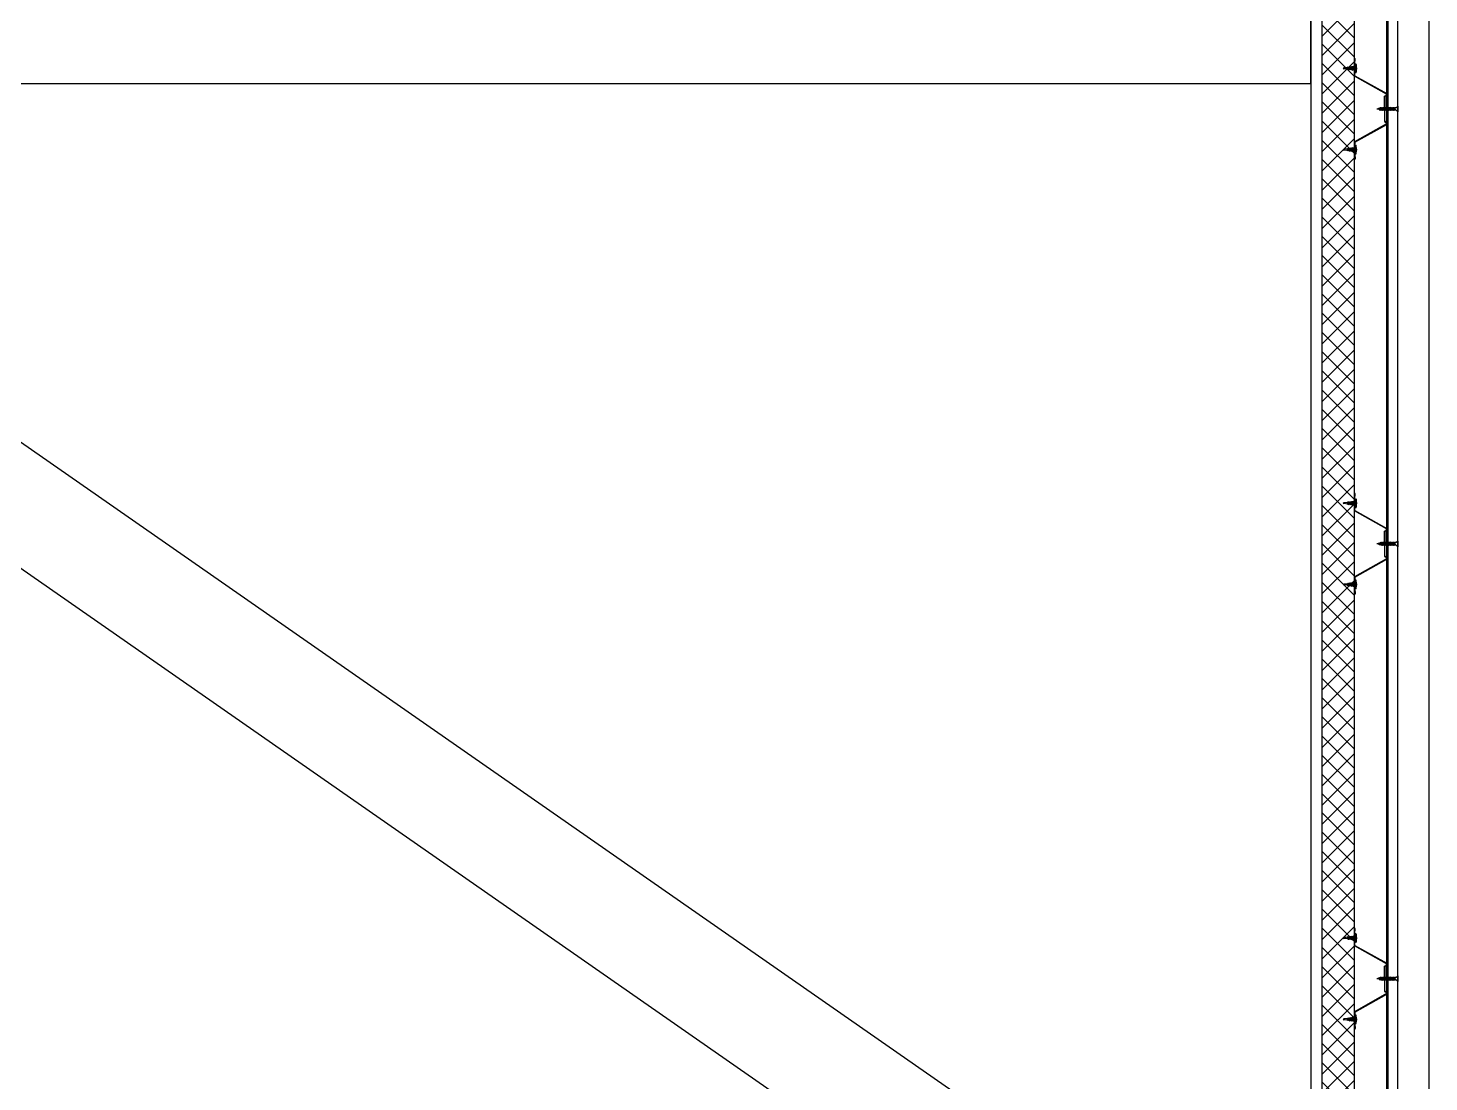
# Model space of a CAD drawing. Header units: inches. Extents: x 203 to 1065, y -1127 to 921.
# Drawn here: x 358.001 to 359.29, y 897.738 to 898.707 of the extents above; entities that cross this region are included whole.
import ezdxf

# ---------------------------------------------------------------- set-up
doc = ezdxf.new("R2010")
doc.units = ezdxf.units.IN
doc.header["$MEASUREMENT"] = 0
doc.linetypes.add('CONTINUA', pattern=[0])
doc.layers.add('CORTE PERFILES Y CERCHA', color=3, linetype='CONTINUA')
doc.layers.add('CORTE PROY', color=8, linetype='CONTINUA')

msp = doc.modelspace()

# ---------------------------------------------------------------- hatches: boundary and pattern name
at = {"layer": 'CORTE PERFILES Y CERCHA', "ltscale": 0.5}
h = msp.add_hatch(dxfattribs=at)
h.set_pattern_fill('_USER', color=251, scale=0.0125, angle=135, style=0, double=1, pattern_type=0)
h.set_pattern_definition([(135, (330.638395, 601.799274), (-0.00883883476, -0.00883883476), []), (225, (330.638395, 601.799274), (0.00883883476, -0.00883883476), [])])
h.paths.add_polyline_path([(359.1912, 903.7976), (359.1912, 893.6096), (359.2212, 893.6096), (359.2212, 903.7976)])

# ---------------------------------------------------------------- linework, layer by layer
at = {"layer": 'CORTE PERFILES Y CERCHA', "color": 2}
for p, q in [((359.2512, 893.6933), (359.2512, 903.7139)), ((359.2522, 893.6933), (359.2522, 903.7139)), ((359.2612, 893.6933), (359.2612, 903.7139))]:
    msp.add_line(p, q, dxfattribs=at)
at = {"layer": 'CORTE PERFILES Y CERCHA'}
for p, q in [((359.2212, 898.6714), (359.2212, 898.6784)), ((359.2216, 898.6715), (359.2216, 898.6784)), ((359.2216, 898.6784), (359.2216, 898.6784)), ((359.2216, 898.6765), (359.2216, 898.6784)), ((359.2216, 898.6765), (359.222, 898.6765)), ((359.222, 898.6765), (359.222, 898.6784)), ((359.2147, 898.6707), (359.2109, 898.6699)), ((359.2109, 898.6699), (359.2116, 898.6703)), ((359.2116, 898.6699), (359.2109, 898.6699)), ((359.2109, 898.6699), (359.2116, 898.6695)), ((359.2147, 898.6707), (359.2116, 898.6703)), ((359.2116, 898.6695), (359.2116, 898.6699)), ((359.215, 898.6691), (359.2116, 898.6695)), ((359.2151, 898.671), (359.2147, 898.6707)), ((359.2147, 898.6707), (359.215, 898.6691)), ((359.2155, 898.6688), (359.215, 898.6691)), ((359.2151, 898.671), (359.2155, 898.6708)), ((359.2155, 898.6688), (359.2151, 898.671)), ((359.2164, 898.6709), (359.2155, 898.6708)), ((359.2155, 898.6708), (359.216, 898.669)), ((359.2155, 898.6688), (359.216, 898.669)), ((359.2169, 898.6689), (359.216, 898.669)), ((359.2168, 898.6713), (359.2164, 898.6709)), ((359.2164, 898.6709), (359.2169, 898.6689)), ((359.2168, 898.6713), (359.2173, 898.671)), ((359.2174, 898.6685), (359.2168, 898.6713)), ((359.2174, 898.6685), (359.2169, 898.6689)), ((359.2182, 898.6711), (359.2173, 898.671)), ((359.2173, 898.671), (359.2178, 898.6688)), ((359.2174, 898.6685), (359.2178, 898.6688)), ((359.2187, 898.6687), (359.2178, 898.6688)), ((359.2186, 898.6716), (359.2182, 898.6711)), ((359.2182, 898.6711), (359.2187, 898.6687)), ((359.2186, 898.6716), (359.219, 898.6712)), ((359.2192, 898.6682), (359.2186, 898.6716)), ((359.2192, 898.6682), (359.2187, 898.6687)), ((359.22, 898.6713), (359.219, 898.6712)), ((359.219, 898.6712), (359.2197, 898.6686)), ((359.2192, 898.6682), (359.2197, 898.6686)), ((359.2207, 898.6685), (359.2197, 898.6686)), ((359.2204, 898.6719), (359.22, 898.6713)), ((359.22, 898.6713), (359.2207, 898.6685)), ((359.2204, 898.6719), (359.2208, 898.6714)), ((359.2211, 898.6679), (359.2204, 898.6719)), ((359.2211, 898.6679), (359.2207, 898.6685)), ((359.2216, 898.6715), (359.2208, 898.6714)), ((359.2208, 898.6714), (359.2216, 898.6684)), ((359.2211, 898.6679), (359.2216, 898.6684)), ((359.2212, 898.6628), (359.2212, 898.668)), ((359.222, 898.6734), (359.2216, 898.6729)), ((359.2216, 898.6715), (359.2216, 898.6729)), ((359.2216, 898.6715), (359.2216, 898.6684)), ((359.2216, 898.6631), (359.2216, 898.6684)), ((359.2216, 898.6669), (359.2216, 898.6684)), ((359.222, 898.6665), (359.2216, 898.6669)), ((359.222, 898.6734), (359.222, 898.6665)), ((359.2221, 898.6735), (359.2221, 898.6664)), ((359.2229, 898.6735), (359.2229, 898.6664)), ((359.2234, 898.6699), (359.2229, 898.6699)), ((359.2442, 898.6333), (359.2419, 898.6325)), ((359.2446, 898.6336), (359.2443, 898.6333)), ((359.2443, 898.6333), (359.2447, 898.6316)), ((359.2446, 898.6336), (359.2449, 898.6335)), ((359.245, 898.6312), (359.2446, 898.6336)), ((359.245, 898.6312), (359.2447, 898.6316)), ((359.2455, 898.6337), (359.2449, 898.6335)), ((359.2449, 898.6335), (359.2453, 898.6316)), ((359.245, 898.6312), (359.2453, 898.6316)), ((359.2461, 898.6314), (359.2453, 898.6316)), ((359.2458, 898.634), (359.2455, 898.6337)), ((359.2455, 898.6337), (359.2461, 898.6314)), ((359.2458, 898.634), (359.2462, 898.6337)), ((359.2464, 898.631), (359.2458, 898.634)), ((359.2464, 898.631), (359.2461, 898.6314)), ((359.2462, 898.6337), (359.2467, 898.6314)), ((359.2468, 898.6337), (359.2462, 898.6337)), ((359.2464, 898.631), (359.2467, 898.6314)), ((359.2474, 898.6314), (359.2467, 898.6314)), ((359.2472, 898.634), (359.2468, 898.6337)), ((359.2468, 898.6337), (359.2474, 898.6314)), ((359.2472, 898.634), (359.2475, 898.6337)), ((359.2477, 898.631), (359.2472, 898.634)), ((359.2477, 898.631), (359.2474, 898.6314)), ((359.2475, 898.6337), (359.2481, 898.6314)), ((359.2482, 898.6337), (359.2475, 898.6337)), ((359.2477, 898.631), (359.2481, 898.6314)), ((359.2487, 898.6314), (359.2481, 898.6314)), ((359.2485, 898.634), (359.2482, 898.6337)), ((359.2482, 898.6337), (359.2487, 898.6314)), ((359.2485, 898.634), (359.2489, 898.6337)), ((359.2491, 898.631), (359.2485, 898.634)), ((359.2491, 898.631), (359.2487, 898.6314)), ((359.2489, 898.6337), (359.2494, 898.6314)), ((359.2495, 898.6337), (359.2489, 898.6337)), ((359.2491, 898.631), (359.2494, 898.6314)), ((359.2501, 898.6314), (359.2494, 898.6314)), ((359.2499, 898.634), (359.2495, 898.6337)), ((359.2495, 898.6337), (359.2501, 898.6314)), ((359.2499, 898.634), (359.2502, 898.6337)), ((359.2504, 898.631), (359.2499, 898.634)), ((359.2504, 898.631), (359.2501, 898.6314)), ((359.2502, 898.6337), (359.2508, 898.6314)), ((359.2509, 898.6337), (359.2502, 898.6337)), ((359.2504, 898.631), (359.2508, 898.6314)), ((359.2514, 898.6314), (359.2508, 898.6314)), ((359.2512, 898.634), (359.2509, 898.6337)), ((359.2509, 898.6337), (359.2514, 898.6314)), ((359.2512, 898.634), (359.2516, 898.6337)), ((359.2518, 898.631), (359.2512, 898.634)), ((359.2518, 898.631), (359.2514, 898.6314)), ((359.2516, 898.6337), (359.2521, 898.6314)), ((359.2523, 898.6337), (359.2516, 898.6337)), ((359.2518, 898.631), (359.2521, 898.6314)), ((359.2528, 898.6314), (359.2521, 898.6314)), ((359.2528, 898.6314), (359.2521, 898.6314)), ((359.2526, 898.634), (359.2523, 898.6337)), ((359.2523, 898.6337), (359.2528, 898.6314)), ((359.2523, 898.6337), (359.2528, 898.6314)), ((359.2526, 898.634), (359.253, 898.6337)), ((359.2532, 898.631), (359.2526, 898.634)), ((359.2532, 898.631), (359.2528, 898.6314)), ((359.253, 898.6337), (359.2535, 898.6314)), ((359.2536, 898.6337), (359.253, 898.6337)), ((359.2532, 898.631), (359.2535, 898.6314)), ((359.2542, 898.6314), (359.2535, 898.6314)), ((359.254, 898.634), (359.2536, 898.6337)), ((359.2536, 898.6337), (359.2542, 898.6314)), ((359.2536, 898.6337), (359.2542, 898.6314)), ((359.2536, 898.6337), (359.2542, 898.6314)), ((359.254, 898.634), (359.2543, 898.6337)), ((359.2545, 898.631), (359.254, 898.634)), ((359.2545, 898.631), (359.2542, 898.6314)), ((359.2543, 898.6337), (359.2549, 898.6314)), ((359.255, 898.6337), (359.2543, 898.6337)), ((359.2545, 898.631), (359.2549, 898.6314)), ((359.2555, 898.6314), (359.2549, 898.6314)), ((359.2553, 898.634), (359.255, 898.6337)), ((359.255, 898.6337), (359.2555, 898.6314)), ((359.255, 898.6337), (359.2555, 898.6314)), ((359.255, 898.6337), (359.2555, 898.6314)), ((359.2553, 898.634), (359.2557, 898.6337)), ((359.2559, 898.631), (359.2553, 898.634)), ((359.2559, 898.631), (359.2555, 898.6314)), ((359.2557, 898.6337), (359.2562, 898.6314)), ((359.2563, 898.6337), (359.2557, 898.6337)), ((359.2559, 898.631), (359.2562, 898.6314)), ((359.2569, 898.6314), (359.2562, 898.6314)), ((359.2567, 898.634), (359.2563, 898.6337)), ((359.2563, 898.6337), (359.2569, 898.6314)), ((359.2567, 898.634), (359.257, 898.6337)), ((359.2572, 898.631), (359.2567, 898.634)), ((359.2572, 898.631), (359.2569, 898.6314)), ((359.2572, 898.631), (359.2569, 898.6314)), ((359.257, 898.6337), (359.2576, 898.6314)), ((359.2577, 898.6337), (359.257, 898.6337)), ((359.2572, 898.631), (359.2576, 898.6314)), ((359.2572, 898.631), (359.2576, 898.6314)), ((359.2582, 898.6314), (359.2576, 898.6314)), ((359.258, 898.634), (359.2577, 898.6337)), ((359.2577, 898.6337), (359.2582, 898.6314)), ((359.258, 898.634), (359.2584, 898.6337)), ((359.2586, 898.631), (359.258, 898.634)), ((359.2586, 898.631), (359.2582, 898.6314)), ((359.2586, 898.631), (359.2582, 898.6314)), ((359.2583, 898.6337), (359.2589, 898.6314)), ((359.2596, 898.6337), (359.2583, 898.6337)), ((359.2589, 898.6337), (359.2584, 898.6337)), ((359.2586, 898.631), (359.2589, 898.6314)), ((359.2586, 898.631), (359.2589, 898.6314)), ((359.2595, 898.6314), (359.2589, 898.6314)), ((359.2596, 898.6314), (359.2589, 898.6314)), ((359.2612, 898.6351), (359.2596, 898.6337)), ((359.2612, 898.6299), (359.2596, 898.6314)), ((359.2612, 898.6325), (359.2608, 898.6325)), ((359.2612, 898.6351), (359.2612, 898.6299)), ((359.2212, 898.6022), (359.2212, 898.5971)), ((359.2216, 898.6019), (359.2216, 898.5967)), ((359.2221, 898.5916), (359.2221, 898.5987)), ((359.2229, 898.5916), (359.2229, 898.5987)), ((359.2109, 898.5951), (359.2116, 898.5956)), ((359.2116, 898.5951), (359.2109, 898.5951)), ((359.2109, 898.5951), (359.2116, 898.5947)), ((359.2147, 898.5944), (359.2109, 898.5951)), ((359.215, 898.5959), (359.2116, 898.5956)), ((359.2116, 898.5956), (359.2116, 898.5951)), ((359.2147, 898.5944), (359.2116, 898.5947)), ((359.2147, 898.5944), (359.215, 898.5959)), ((359.2151, 898.594), (359.2147, 898.5944)), ((359.2155, 898.5963), (359.215, 898.5959)), ((359.2155, 898.5963), (359.2151, 898.594)), ((359.2151, 898.594), (359.2155, 898.5943)), ((359.2155, 898.5963), (359.216, 898.596)), ((359.2155, 898.5943), (359.216, 898.596)), ((359.2164, 898.5942), (359.2155, 898.5943)), ((359.2169, 898.5961), (359.216, 898.596)), ((359.2164, 898.5942), (359.2169, 898.5961)), ((359.2168, 898.5937), (359.2164, 898.5942)), ((359.2174, 898.5966), (359.2168, 898.5937)), ((359.2168, 898.5937), (359.2173, 898.5941)), ((359.2174, 898.5966), (359.2169, 898.5961)), ((359.2173, 898.5941), (359.2178, 898.5963)), ((359.2182, 898.594), (359.2173, 898.5941)), ((359.2174, 898.5966), (359.2178, 898.5963)), ((359.2187, 898.5964), (359.2178, 898.5963)), ((359.2182, 898.594), (359.2187, 898.5964)), ((359.2186, 898.5934), (359.2182, 898.594)), ((359.2192, 898.5968), (359.2186, 898.5934)), ((359.2186, 898.5934), (359.219, 898.5939)), ((359.2192, 898.5968), (359.2187, 898.5964)), ((359.219, 898.5939), (359.2197, 898.5965)), ((359.22, 898.5938), (359.219, 898.5939)), ((359.2192, 898.5968), (359.2197, 898.5965)), ((359.2207, 898.5966), (359.2197, 898.5965)), ((359.22, 898.5938), (359.2207, 898.5966)), ((359.2204, 898.5931), (359.22, 898.5938)), ((359.2211, 898.5971), (359.2204, 898.5931)), ((359.2204, 898.5931), (359.2208, 898.5937)), ((359.2211, 898.5971), (359.2207, 898.5966)), ((359.2208, 898.5937), (359.2216, 898.5967)), ((359.2216, 898.5936), (359.2208, 898.5937)), ((359.2211, 898.5971), (359.2216, 898.5967)), ((359.2212, 898.5936), (359.2212, 898.5867)), ((359.222, 898.5986), (359.2216, 898.5981)), ((359.2216, 898.5981), (359.2216, 898.5921)), ((359.2216, 898.5936), (359.2216, 898.5967)), ((359.2216, 898.5936), (359.2216, 898.5867)), ((359.222, 898.5917), (359.2216, 898.5921)), ((359.2216, 898.5886), (359.2216, 898.5867)), ((359.2216, 898.5886), (359.222, 898.5886)), ((359.2216, 898.5867), (359.2216, 898.5867)), ((359.222, 898.5917), (359.222, 898.5986)), ((359.222, 898.5886), (359.222, 898.5867)), ((359.2234, 898.5951), (359.2229, 898.5951)), ((359.2212, 898.2714), (359.2212, 898.2784)), ((359.2216, 898.2715), (359.2216, 898.2784)), ((359.2216, 898.2784), (359.2216, 898.2784)), ((359.2216, 898.2765), (359.2216, 898.2784)), ((359.222, 898.2765), (359.222, 898.2784)), ((359.2147, 898.2707), (359.2109, 898.2699)), ((359.2109, 898.2699), (359.2116, 898.2703)), ((359.2116, 898.2699), (359.2109, 898.2699)), ((359.2109, 898.2699), (359.2116, 898.2695)), ((359.2147, 898.2707), (359.2116, 898.2703)), ((359.2116, 898.2695), (359.2116, 898.2699)), ((359.215, 898.2691), (359.2116, 898.2695)), ((359.2151, 898.271), (359.2147, 898.2707)), ((359.2147, 898.2707), (359.215, 898.2691)), ((359.2155, 898.2688), (359.215, 898.2691)), ((359.2151, 898.271), (359.2155, 898.2708)), ((359.2155, 898.2688), (359.2151, 898.271)), ((359.2164, 898.2709), (359.2155, 898.2708)), ((359.2155, 898.2708), (359.216, 898.269)), ((359.2155, 898.2688), (359.216, 898.269)), ((359.2169, 898.2689), (359.216, 898.269)), ((359.2168, 898.2713), (359.2164, 898.2709)), ((359.2164, 898.2709), (359.2169, 898.2689)), ((359.2168, 898.2713), (359.2173, 898.271)), ((359.2174, 898.2685), (359.2168, 898.2713)), ((359.2174, 898.2685), (359.2169, 898.2689)), ((359.2182, 898.2711), (359.2173, 898.271)), ((359.2173, 898.271), (359.2178, 898.2688)), ((359.2174, 898.2685), (359.2178, 898.2688)), ((359.2187, 898.2687), (359.2178, 898.2688)), ((359.2186, 898.2716), (359.2182, 898.2711)), ((359.2182, 898.2711), (359.2187, 898.2687)), ((359.2186, 898.2716), (359.219, 898.2712)), ((359.2192, 898.2682), (359.2186, 898.2716)), ((359.2192, 898.2682), (359.2187, 898.2687)), ((359.22, 898.2713), (359.219, 898.2712)), ((359.219, 898.2712), (359.2197, 898.2686)), ((359.2192, 898.2682), (359.2197, 898.2686)), ((359.2207, 898.2685), (359.2197, 898.2686)), ((359.2204, 898.2719), (359.22, 898.2713)), ((359.22, 898.2713), (359.2207, 898.2685)), ((359.2204, 898.2719), (359.2208, 898.2714)), ((359.2211, 898.2679), (359.2204, 898.2719)), ((359.2211, 898.2679), (359.2207, 898.2685)), ((359.2216, 898.2715), (359.2208, 898.2714)), ((359.2208, 898.2714), (359.2216, 898.2684)), ((359.2211, 898.2679), (359.2216, 898.2684)), ((359.2212, 898.2628), (359.2212, 898.268)), ((359.2216, 898.2765), (359.222, 898.2765)), ((359.222, 898.2734), (359.2216, 898.2729)), ((359.2216, 898.2715), (359.2216, 898.2729)), ((359.2216, 898.2715), (359.2216, 898.2684)), ((359.2216, 898.2631), (359.2216, 898.2684)), ((359.2216, 898.2669), (359.2216, 898.2684)), ((359.222, 898.2665), (359.2216, 898.2669)), ((359.222, 898.2734), (359.222, 898.2665)), ((359.2221, 898.2735), (359.2221, 898.2664)), ((359.2229, 898.2735), (359.2229, 898.2664)), ((359.2234, 898.2699), (359.2229, 898.2699)), ((359.2442, 898.2333), (359.2419, 898.2325)), ((359.2446, 898.2336), (359.2443, 898.2333)), ((359.2443, 898.2333), (359.2447, 898.2316)), ((359.2446, 898.2336), (359.2449, 898.2335)), ((359.245, 898.2312), (359.2446, 898.2336)), ((359.245, 898.2312), (359.2447, 898.2316)), ((359.2455, 898.2337), (359.2449, 898.2335)), ((359.2449, 898.2335), (359.2453, 898.2316)), ((359.245, 898.2312), (359.2453, 898.2316)), ((359.2461, 898.2314), (359.2453, 898.2316)), ((359.2458, 898.234), (359.2455, 898.2337)), ((359.2455, 898.2337), (359.2461, 898.2314)), ((359.2458, 898.234), (359.2462, 898.2337)), ((359.2464, 898.231), (359.2458, 898.234)), ((359.2464, 898.231), (359.2461, 898.2314)), ((359.2462, 898.2337), (359.2467, 898.2314)), ((359.2468, 898.2337), (359.2462, 898.2337)), ((359.2464, 898.231), (359.2467, 898.2314)), ((359.2474, 898.2314), (359.2467, 898.2314)), ((359.2472, 898.234), (359.2468, 898.2337)), ((359.2468, 898.2337), (359.2474, 898.2314)), ((359.2472, 898.234), (359.2475, 898.2337)), ((359.2477, 898.231), (359.2472, 898.234)), ((359.2477, 898.231), (359.2474, 898.2314)), ((359.2475, 898.2337), (359.2481, 898.2314)), ((359.2482, 898.2337), (359.2475, 898.2337)), ((359.2477, 898.231), (359.2481, 898.2314)), ((359.2487, 898.2314), (359.2481, 898.2314)), ((359.2485, 898.234), (359.2482, 898.2337)), ((359.2482, 898.2337), (359.2487, 898.2314)), ((359.2485, 898.234), (359.2489, 898.2337)), ((359.2491, 898.231), (359.2485, 898.234)), ((359.2491, 898.231), (359.2487, 898.2314)), ((359.2489, 898.2337), (359.2494, 898.2314)), ((359.2495, 898.2337), (359.2489, 898.2337)), ((359.2491, 898.231), (359.2494, 898.2314)), ((359.2501, 898.2314), (359.2494, 898.2314)), ((359.2499, 898.234), (359.2495, 898.2337)), ((359.2495, 898.2337), (359.2501, 898.2314)), ((359.2499, 898.234), (359.2502, 898.2337)), ((359.2504, 898.231), (359.2499, 898.234)), ((359.2504, 898.231), (359.2501, 898.2314)), ((359.2502, 898.2337), (359.2508, 898.2314)), ((359.2509, 898.2337), (359.2502, 898.2337)), ((359.2504, 898.231), (359.2508, 898.2314)), ((359.2514, 898.2314), (359.2508, 898.2314)), ((359.2512, 898.234), (359.2509, 898.2337)), ((359.2509, 898.2337), (359.2514, 898.2314)), ((359.2512, 898.234), (359.2516, 898.2337)), ((359.2518, 898.231), (359.2512, 898.234)), ((359.2518, 898.231), (359.2514, 898.2314)), ((359.2516, 898.2337), (359.2521, 898.2314)), ((359.2523, 898.2337), (359.2516, 898.2337)), ((359.2518, 898.231), (359.2521, 898.2314)), ((359.2528, 898.2314), (359.2521, 898.2314)), ((359.2528, 898.2314), (359.2521, 898.2314)), ((359.2526, 898.234), (359.2523, 898.2337)), ((359.2523, 898.2337), (359.2528, 898.2314)), ((359.2523, 898.2337), (359.2528, 898.2314)), ((359.2526, 898.234), (359.253, 898.2337)), ((359.2532, 898.231), (359.2526, 898.234)), ((359.2532, 898.231), (359.2528, 898.2314)), ((359.253, 898.2337), (359.2535, 898.2314)), ((359.2536, 898.2337), (359.253, 898.2337)), ((359.2532, 898.231), (359.2535, 898.2314)), ((359.2542, 898.2314), (359.2535, 898.2314)), ((359.254, 898.234), (359.2536, 898.2337)), ((359.2536, 898.2337), (359.2542, 898.2314)), ((359.2536, 898.2337), (359.2542, 898.2314)), ((359.2536, 898.2337), (359.2542, 898.2314)), ((359.254, 898.234), (359.2543, 898.2337)), ((359.2545, 898.231), (359.254, 898.234)), ((359.2545, 898.231), (359.2542, 898.2314)), ((359.2543, 898.2337), (359.2549, 898.2314)), ((359.255, 898.2337), (359.2543, 898.2337)), ((359.2545, 898.231), (359.2549, 898.2314)), ((359.2555, 898.2314), (359.2549, 898.2314)), ((359.2553, 898.234), (359.255, 898.2337)), ((359.255, 898.2337), (359.2555, 898.2314)), ((359.255, 898.2337), (359.2555, 898.2314)), ((359.255, 898.2337), (359.2555, 898.2314)), ((359.2553, 898.234), (359.2557, 898.2337)), ((359.2559, 898.231), (359.2553, 898.234)), ((359.2559, 898.231), (359.2555, 898.2314)), ((359.2557, 898.2337), (359.2562, 898.2314)), ((359.2563, 898.2337), (359.2557, 898.2337)), ((359.2559, 898.231), (359.2562, 898.2314)), ((359.2569, 898.2314), (359.2562, 898.2314)), ((359.2567, 898.234), (359.2563, 898.2337)), ((359.2563, 898.2337), (359.2569, 898.2314)), ((359.2567, 898.234), (359.257, 898.2337)), ((359.2572, 898.231), (359.2567, 898.234)), ((359.2572, 898.231), (359.2569, 898.2314)), ((359.2572, 898.231), (359.2569, 898.2314)), ((359.257, 898.2337), (359.2576, 898.2314)), ((359.2577, 898.2337), (359.257, 898.2337)), ((359.2572, 898.231), (359.2576, 898.2314)), ((359.2572, 898.231), (359.2576, 898.2314)), ((359.2582, 898.2314), (359.2576, 898.2314)), ((359.258, 898.234), (359.2577, 898.2337)), ((359.2577, 898.2337), (359.2582, 898.2314)), ((359.258, 898.234), (359.2584, 898.2337)), ((359.2586, 898.231), (359.258, 898.234)), ((359.2586, 898.231), (359.2582, 898.2314)), ((359.2586, 898.231), (359.2582, 898.2314)), ((359.2583, 898.2337), (359.2589, 898.2314)), ((359.2596, 898.2337), (359.2583, 898.2337)), ((359.2589, 898.2337), (359.2584, 898.2337)), ((359.2586, 898.231), (359.2589, 898.2314)), ((359.2586, 898.231), (359.2589, 898.2314)), ((359.2595, 898.2314), (359.2589, 898.2314)), ((359.2596, 898.2314), (359.2589, 898.2314)), ((359.2612, 898.2351), (359.2596, 898.2337)), ((359.2612, 898.2299), (359.2596, 898.2314)), ((359.2612, 898.2325), (359.2608, 898.2325)), ((359.2612, 898.2351), (359.2612, 898.2299)), ((359.2212, 898.2022), (359.2212, 898.1971)), ((359.2216, 898.2019), (359.2216, 898.1967)), ((359.2109, 898.1951), (359.2116, 898.1956)), ((359.2116, 898.1951), (359.2109, 898.1951)), ((359.2109, 898.1951), (359.2116, 898.1947)), ((359.2147, 898.1944), (359.2109, 898.1951)), ((359.215, 898.1959), (359.2116, 898.1956)), ((359.2116, 898.1956), (359.2116, 898.1951)), ((359.2147, 898.1944), (359.2116, 898.1947)), ((359.2147, 898.1944), (359.215, 898.1959)), ((359.2151, 898.194), (359.2147, 898.1944)), ((359.2155, 898.1963), (359.215, 898.1959)), ((359.2155, 898.1963), (359.2151, 898.194)), ((359.2151, 898.194), (359.2155, 898.1943)), ((359.2155, 898.1963), (359.216, 898.196)), ((359.2155, 898.1943), (359.216, 898.196)), ((359.2164, 898.1942), (359.2155, 898.1943)), ((359.2169, 898.1961), (359.216, 898.196)), ((359.2164, 898.1942), (359.2169, 898.1961)), ((359.2168, 898.1937), (359.2164, 898.1942)), ((359.2174, 898.1966), (359.2168, 898.1937)), ((359.2168, 898.1937), (359.2173, 898.1941)), ((359.2174, 898.1966), (359.2169, 898.1961)), ((359.2173, 898.1941), (359.2178, 898.1963)), ((359.2182, 898.194), (359.2173, 898.1941)), ((359.2174, 898.1966), (359.2178, 898.1963)), ((359.2187, 898.1964), (359.2178, 898.1963)), ((359.2182, 898.194), (359.2187, 898.1964)), ((359.2186, 898.1934), (359.2182, 898.194)), ((359.2192, 898.1968), (359.2186, 898.1934)), ((359.2186, 898.1934), (359.219, 898.1939)), ((359.2192, 898.1968), (359.2187, 898.1964)), ((359.219, 898.1939), (359.2197, 898.1965)), ((359.22, 898.1938), (359.219, 898.1939)), ((359.2192, 898.1968), (359.2197, 898.1965)), ((359.2207, 898.1966), (359.2197, 898.1965)), ((359.22, 898.1938), (359.2207, 898.1966)), ((359.2204, 898.1931), (359.22, 898.1938)), ((359.2211, 898.1971), (359.2204, 898.1931)), ((359.2204, 898.1931), (359.2208, 898.1937)), ((359.2211, 898.1971), (359.2207, 898.1966)), ((359.2208, 898.1937), (359.2216, 898.1967)), ((359.2216, 898.1936), (359.2208, 898.1937)), ((359.2211, 898.1971), (359.2216, 898.1967)), ((359.2212, 898.1936), (359.2212, 898.1867)), ((359.222, 898.1986), (359.2216, 898.1981)), ((359.2216, 898.1981), (359.2216, 898.1921)), ((359.2216, 898.1936), (359.2216, 898.1967)), ((359.2216, 898.1936), (359.2216, 898.1867)), ((359.222, 898.1917), (359.2216, 898.1921)), ((359.2216, 898.1886), (359.2216, 898.1867)), ((359.2216, 898.1886), (359.222, 898.1886)), ((359.2216, 898.1867), (359.2216, 898.1867)), ((359.222, 898.1917), (359.222, 898.1986)), ((359.222, 898.1886), (359.222, 898.1867)), ((359.2221, 898.1916), (359.2221, 898.1987)), ((359.2229, 898.1916), (359.2229, 898.1987)), ((359.2234, 898.1951), (359.2229, 898.1951)), ((359.2212, 897.8714), (359.2212, 897.8784)), ((359.2216, 897.8715), (359.2216, 897.8784)), ((359.2216, 897.8784), (359.2216, 897.8784)), ((359.2216, 897.8765), (359.2216, 897.8784)), ((359.222, 897.8765), (359.222, 897.8784)), ((359.2147, 897.8707), (359.2109, 897.8699)), ((359.2109, 897.8699), (359.2116, 897.8703)), ((359.2116, 897.8699), (359.2109, 897.8699)), ((359.2109, 897.8699), (359.2116, 897.8695)), ((359.2147, 897.8707), (359.2116, 897.8703)), ((359.2116, 897.8695), (359.2116, 897.8699)), ((359.215, 897.8691), (359.2116, 897.8695)), ((359.2151, 897.871), (359.2147, 897.8707)), ((359.2147, 897.8707), (359.215, 897.8691)), ((359.2155, 897.8688), (359.215, 897.8691)), ((359.2151, 897.871), (359.2155, 897.8708)), ((359.2155, 897.8688), (359.2151, 897.871)), ((359.2164, 897.8709), (359.2155, 897.8708)), ((359.2155, 897.8708), (359.216, 897.869)), ((359.2155, 897.8688), (359.216, 897.869)), ((359.2169, 897.8689), (359.216, 897.869)), ((359.2168, 897.8713), (359.2164, 897.8709)), ((359.2164, 897.8709), (359.2169, 897.8689)), ((359.2168, 897.8713), (359.2173, 897.871)), ((359.2174, 897.8685), (359.2168, 897.8713)), ((359.2174, 897.8685), (359.2169, 897.8689)), ((359.2182, 897.8711), (359.2173, 897.871)), ((359.2173, 897.871), (359.2178, 897.8688)), ((359.2174, 897.8685), (359.2178, 897.8688)), ((359.2187, 897.8687), (359.2178, 897.8688)), ((359.2186, 897.8716), (359.2182, 897.8711)), ((359.2182, 897.8711), (359.2187, 897.8687)), ((359.2186, 897.8716), (359.219, 897.8712)), ((359.2192, 897.8682), (359.2186, 897.8716)), ((359.2192, 897.8682), (359.2187, 897.8687)), ((359.22, 897.8713), (359.219, 897.8712)), ((359.219, 897.8712), (359.2197, 897.8686)), ((359.2192, 897.8682), (359.2197, 897.8686)), ((359.2207, 897.8685), (359.2197, 897.8686)), ((359.2204, 897.8719), (359.22, 897.8713)), ((359.22, 897.8713), (359.2207, 897.8685)), ((359.2204, 897.8719), (359.2208, 897.8714)), ((359.2211, 897.8679), (359.2204, 897.8719)), ((359.2211, 897.8679), (359.2207, 897.8685)), ((359.2216, 897.8715), (359.2208, 897.8714)), ((359.2208, 897.8714), (359.2216, 897.8684)), ((359.2211, 897.8679), (359.2216, 897.8684)), ((359.2212, 897.8628), (359.2212, 897.868)), ((359.2216, 897.8765), (359.222, 897.8765)), ((359.222, 897.8734), (359.2216, 897.8729)), ((359.2216, 897.8715), (359.2216, 897.8729)), ((359.2216, 897.8715), (359.2216, 897.8684)), ((359.2216, 897.8631), (359.2216, 897.8684)), ((359.2216, 897.8669), (359.2216, 897.8684)), ((359.222, 897.8665), (359.2216, 897.8669)), ((359.222, 897.8734), (359.222, 897.8665)), ((359.2221, 897.8735), (359.2221, 897.8664)), ((359.2229, 897.8735), (359.2229, 897.8664)), ((359.2234, 897.8699), (359.2229, 897.8699)), ((359.2442, 897.8333), (359.2419, 897.8325)), ((359.2446, 897.8336), (359.2443, 897.8333)), ((359.2443, 897.8333), (359.2447, 897.8316)), ((359.2446, 897.8336), (359.2449, 897.8335)), ((359.245, 897.8312), (359.2446, 897.8336)), ((359.245, 897.8312), (359.2447, 897.8316)), ((359.2455, 897.8337), (359.2449, 897.8335)), ((359.2449, 897.8335), (359.2453, 897.8316)), ((359.245, 897.8312), (359.2453, 897.8316)), ((359.2461, 897.8314), (359.2453, 897.8316)), ((359.2458, 897.834), (359.2455, 897.8337)), ((359.2455, 897.8337), (359.2461, 897.8314)), ((359.2458, 897.834), (359.2462, 897.8337)), ((359.2464, 897.831), (359.2458, 897.834)), ((359.2464, 897.831), (359.2461, 897.8314)), ((359.2462, 897.8337), (359.2467, 897.8314)), ((359.2468, 897.8337), (359.2462, 897.8337)), ((359.2464, 897.831), (359.2467, 897.8314)), ((359.2474, 897.8314), (359.2467, 897.8314)), ((359.2472, 897.834), (359.2468, 897.8337)), ((359.2468, 897.8337), (359.2474, 897.8314)), ((359.2472, 897.834), (359.2475, 897.8337)), ((359.2477, 897.831), (359.2472, 897.834)), ((359.2477, 897.831), (359.2474, 897.8314)), ((359.2475, 897.8337), (359.2481, 897.8314)), ((359.2482, 897.8337), (359.2475, 897.8337)), ((359.2477, 897.831), (359.2481, 897.8314)), ((359.2487, 897.8314), (359.2481, 897.8314)), ((359.2485, 897.834), (359.2482, 897.8337)), ((359.2482, 897.8337), (359.2487, 897.8314)), ((359.2485, 897.834), (359.2489, 897.8337)), ((359.2491, 897.831), (359.2485, 897.834)), ((359.2491, 897.831), (359.2487, 897.8314)), ((359.2489, 897.8337), (359.2494, 897.8314)), ((359.2495, 897.8337), (359.2489, 897.8337)), ((359.2491, 897.831), (359.2494, 897.8314)), ((359.2501, 897.8314), (359.2494, 897.8314)), ((359.2499, 897.834), (359.2495, 897.8337)), ((359.2495, 897.8337), (359.2501, 897.8314)), ((359.2499, 897.834), (359.2502, 897.8337)), ((359.2504, 897.831), (359.2499, 897.834)), ((359.2504, 897.831), (359.2501, 897.8314)), ((359.2502, 897.8337), (359.2508, 897.8314)), ((359.2509, 897.8337), (359.2502, 897.8337)), ((359.2504, 897.831), (359.2508, 897.8314)), ((359.2514, 897.8314), (359.2508, 897.8314)), ((359.2512, 897.834), (359.2509, 897.8337)), ((359.2509, 897.8337), (359.2514, 897.8314)), ((359.2512, 897.834), (359.2516, 897.8337)), ((359.2518, 897.831), (359.2512, 897.834)), ((359.2518, 897.831), (359.2514, 897.8314)), ((359.2516, 897.8337), (359.2521, 897.8314)), ((359.2523, 897.8337), (359.2516, 897.8337)), ((359.2518, 897.831), (359.2521, 897.8314)), ((359.2528, 897.8314), (359.2521, 897.8314)), ((359.2528, 897.8314), (359.2521, 897.8314)), ((359.2526, 897.834), (359.2523, 897.8337)), ((359.2523, 897.8337), (359.2528, 897.8314)), ((359.2523, 897.8337), (359.2528, 897.8314)), ((359.2526, 897.834), (359.253, 897.8337)), ((359.2532, 897.831), (359.2526, 897.834)), ((359.2532, 897.831), (359.2528, 897.8314)), ((359.253, 897.8337), (359.2535, 897.8314)), ((359.2536, 897.8337), (359.253, 897.8337)), ((359.2532, 897.831), (359.2535, 897.8314)), ((359.2542, 897.8314), (359.2535, 897.8314)), ((359.254, 897.834), (359.2536, 897.8337)), ((359.2536, 897.8337), (359.2542, 897.8314)), ((359.2536, 897.8337), (359.2542, 897.8314)), ((359.2536, 897.8337), (359.2542, 897.8314)), ((359.254, 897.834), (359.2543, 897.8337)), ((359.2545, 897.831), (359.254, 897.834)), ((359.2545, 897.831), (359.2542, 897.8314)), ((359.2543, 897.8337), (359.2549, 897.8314)), ((359.255, 897.8337), (359.2543, 897.8337)), ((359.2545, 897.831), (359.2549, 897.8314)), ((359.2555, 897.8314), (359.2549, 897.8314)), ((359.2553, 897.834), (359.255, 897.8337)), ((359.255, 897.8337), (359.2555, 897.8314)), ((359.255, 897.8337), (359.2555, 897.8314)), ((359.255, 897.8337), (359.2555, 897.8314)), ((359.2553, 897.834), (359.2557, 897.8337)), ((359.2559, 897.831), (359.2553, 897.834)), ((359.2559, 897.831), (359.2555, 897.8314)), ((359.2557, 897.8337), (359.2562, 897.8314)), ((359.2563, 897.8337), (359.2557, 897.8337)), ((359.2559, 897.831), (359.2562, 897.8314)), ((359.2569, 897.8314), (359.2562, 897.8314)), ((359.2567, 897.834), (359.2563, 897.8337)), ((359.2563, 897.8337), (359.2569, 897.8314)), ((359.2567, 897.834), (359.257, 897.8337)), ((359.2572, 897.831), (359.2567, 897.834)), ((359.2572, 897.831), (359.2569, 897.8314)), ((359.2572, 897.831), (359.2569, 897.8314)), ((359.257, 897.8337), (359.2576, 897.8314)), ((359.2577, 897.8337), (359.257, 897.8337)), ((359.2572, 897.831), (359.2576, 897.8314)), ((359.2572, 897.831), (359.2576, 897.8314)), ((359.2582, 897.8314), (359.2576, 897.8314)), ((359.258, 897.834), (359.2577, 897.8337)), ((359.2577, 897.8337), (359.2582, 897.8314)), ((359.258, 897.834), (359.2584, 897.8337)), ((359.2586, 897.831), (359.258, 897.834)), ((359.2586, 897.831), (359.2582, 897.8314)), ((359.2586, 897.831), (359.2582, 897.8314)), ((359.2583, 897.8337), (359.2589, 897.8314)), ((359.2596, 897.8337), (359.2583, 897.8337)), ((359.2589, 897.8337), (359.2584, 897.8337)), ((359.2586, 897.831), (359.2589, 897.8314)), ((359.2586, 897.831), (359.2589, 897.8314)), ((359.2595, 897.8314), (359.2589, 897.8314)), ((359.2596, 897.8314), (359.2589, 897.8314)), ((359.2612, 897.8351), (359.2596, 897.8337)), ((359.2612, 897.8299), (359.2596, 897.8314)), ((359.2612, 897.8325), (359.2608, 897.8325)), ((359.2612, 897.8351), (359.2612, 897.8299)), ((359.2212, 897.8022), (359.2212, 897.7971)), ((359.2216, 897.8019), (359.2216, 897.7967)), ((359.2109, 897.7951), (359.2116, 897.7956)), ((359.2116, 897.7951), (359.2109, 897.7951)), ((359.2109, 897.7951), (359.2116, 897.7947)), ((359.2147, 897.7944), (359.2109, 897.7951)), ((359.215, 897.7959), (359.2116, 897.7956)), ((359.2116, 897.7956), (359.2116, 897.7951)), ((359.2147, 897.7944), (359.2116, 897.7947)), ((359.2147, 897.7944), (359.215, 897.7959)), ((359.2151, 897.794), (359.2147, 897.7944)), ((359.2155, 897.7963), (359.215, 897.7959)), ((359.2155, 897.7963), (359.2151, 897.794)), ((359.2151, 897.794), (359.2155, 897.7943)), ((359.2155, 897.7963), (359.216, 897.796)), ((359.2155, 897.7943), (359.216, 897.796)), ((359.2164, 897.7942), (359.2155, 897.7943)), ((359.2169, 897.7961), (359.216, 897.796)), ((359.2164, 897.7942), (359.2169, 897.7961)), ((359.2168, 897.7937), (359.2164, 897.7942)), ((359.2174, 897.7966), (359.2168, 897.7937)), ((359.2168, 897.7937), (359.2173, 897.7941)), ((359.2174, 897.7966), (359.2169, 897.7961)), ((359.2173, 897.7941), (359.2178, 897.7963)), ((359.2182, 897.794), (359.2173, 897.7941)), ((359.2174, 897.7966), (359.2178, 897.7963)), ((359.2187, 897.7964), (359.2178, 897.7963)), ((359.2182, 897.794), (359.2187, 897.7964)), ((359.2186, 897.7934), (359.2182, 897.794)), ((359.2192, 897.7968), (359.2186, 897.7934)), ((359.2186, 897.7934), (359.219, 897.7939)), ((359.2192, 897.7968), (359.2187, 897.7964)), ((359.219, 897.7939), (359.2197, 897.7965)), ((359.22, 897.7938), (359.219, 897.7939)), ((359.2192, 897.7968), (359.2197, 897.7965)), ((359.2207, 897.7966), (359.2197, 897.7965)), ((359.22, 897.7938), (359.2207, 897.7966)), ((359.2204, 897.7931), (359.22, 897.7938)), ((359.2211, 897.7971), (359.2204, 897.7931)), ((359.2204, 897.7931), (359.2208, 897.7937)), ((359.2211, 897.7971), (359.2207, 897.7966)), ((359.2208, 897.7937), (359.2216, 897.7967)), ((359.2216, 897.7936), (359.2208, 897.7937)), ((359.2211, 897.7971), (359.2216, 897.7967)), ((359.2212, 897.7936), (359.2212, 897.7867)), ((359.222, 897.7986), (359.2216, 897.7981)), ((359.2216, 897.7981), (359.2216, 897.7921)), ((359.2216, 897.7936), (359.2216, 897.7967)), ((359.2216, 897.7936), (359.2216, 897.7867)), ((359.222, 897.7917), (359.2216, 897.7921)), ((359.2216, 897.7886), (359.2216, 897.7867)), ((359.2216, 897.7886), (359.222, 897.7886)), ((359.222, 897.7917), (359.222, 897.7986)), ((359.222, 897.7886), (359.222, 897.7867)), ((359.2221, 897.7916), (359.2221, 897.7987)), ((359.2229, 897.7916), (359.2229, 897.7987)), ((359.2234, 897.7951), (359.2229, 897.7951)), ((359.2216, 897.7867), (359.2216, 897.7867))]:
    msp.add_line(p, q, dxfattribs=at)
for points in [[(359.1812, 903.7976), (359.1812, 893.6096), (359.2212, 893.6096), (359.2212, 903.7976)], [(359.1812, 898.6561), (359.1812, 898.7511), (357.4332, 898.7511), (357.4158, 898.7036), (357.4332, 898.6561)], [(359.0981, 897.4416), (359.1812, 897.4416), (359.1812, 897.4995), (357.5207, 898.6561), (357.4332, 898.6561), (357.4602, 898.5825)]]:
    msp.add_lwpolyline(points, close=True, dxfattribs=at)
at = {"layer": 'CORTE PERFILES Y CERCHA', "color": 2}
msp.add_lwpolyline([(359.1912, 903.7976), (359.1912, 893.6096), (359.2212, 893.6096), (359.2212, 903.7976)], close=True, dxfattribs=at)
at = {"layer": 'CORTE PERFILES Y CERCHA'}
for points in [[(359.2216, 898.6631), (359.2512, 898.6467), (359.2512, 898.6448), (359.2493, 898.6439), (359.2493, 898.6337)], [(359.2488, 898.634), (359.2488, 898.6442), (359.2507, 898.6451), (359.2507, 898.6462), (359.2212, 898.6628)], [(359.2488, 898.6314), (359.2488, 898.6209), (359.2507, 898.6199), (359.2507, 898.6188), (359.2212, 898.6022)], [(359.2216, 898.6019), (359.2512, 898.6183), (359.2512, 898.6202), (359.2493, 898.6212), (359.2493, 898.6312)], [(359.2488, 898.234), (359.2488, 898.2442), (359.2507, 898.2451), (359.2507, 898.2462), (359.2212, 898.2628)], [(359.2216, 898.2631), (359.2512, 898.2467), (359.2512, 898.2448), (359.2493, 898.2439), (359.2493, 898.2337)], [(359.2488, 898.2314), (359.2488, 898.2209), (359.2507, 898.2199), (359.2507, 898.2188), (359.2212, 898.2022)], [(359.2216, 898.2019), (359.2512, 898.2183), (359.2512, 898.2202), (359.2493, 898.2212), (359.2493, 898.2312)], [(359.2488, 897.834), (359.2488, 897.8442), (359.2507, 897.8451), (359.2507, 897.8462), (359.2212, 897.8628)], [(359.2216, 897.8631), (359.2512, 897.8467), (359.2512, 897.8448), (359.2493, 897.8439), (359.2493, 897.8337)], [(359.2488, 897.8314), (359.2488, 897.8209), (359.2507, 897.8199), (359.2507, 897.8188), (359.2212, 897.8022)], [(359.2216, 897.8019), (359.2512, 897.8183), (359.2512, 897.8202), (359.2493, 897.8212), (359.2493, 897.8312)]]:
    msp.add_lwpolyline(points, dxfattribs=at)
for centre, radius, start, end in [((359.2216, 898.6784), 0.000437, 0, 180), ((359.2225, 898.6735), 0.000403, 0, 180), ((359.2225, 898.6664), 0.000403, 180, 0), ((359.2136, 898.6699), 0.00976, 342.0915, 17.9085), ((359.2423, 898.6293), 0.00322, 43.6548, 98.0284), ((359.2225, 898.5987), 0.000403, 0, 180), ((359.2216, 898.5867), 0.000437, 180, 0), ((359.2225, 898.5916), 0.000403, 180, 0), ((359.2136, 898.5951), 0.00976, 342.0915, 17.9085), ((359.2216, 898.2784), 0.000437, 0, 180), ((359.2225, 898.2735), 0.000403, 0, 180), ((359.2225, 898.2664), 0.000403, 180, 0), ((359.2136, 898.2699), 0.00976, 342.0915, 17.9085), ((359.2423, 898.2293), 0.00322, 43.6548, 98.0284), ((359.2216, 898.1867), 0.000437, 180, 0), ((359.2225, 898.1987), 0.000403, 0, 180), ((359.2225, 898.1916), 0.000403, 180, 0), ((359.2136, 898.1951), 0.00976, 342.0915, 17.9085), ((359.2216, 897.8784), 0.000437, 0, 180), ((359.2225, 897.8735), 0.000403, 0, 180), ((359.2225, 897.8664), 0.000403, 180, 0), ((359.2136, 897.8699), 0.00976, 342.0915, 17.9085), ((359.2423, 897.8293), 0.00322, 43.6548, 98.0284), ((359.2225, 897.7987), 0.000403, 0, 180), ((359.2225, 897.7916), 0.000403, 180, 0), ((359.2136, 897.7951), 0.00976, 342.0915, 17.9085), ((359.2216, 897.7867), 0.000437, 180, 0)]:
    msp.add_arc(centre, radius, start, end, dxfattribs=at)
at = {"layer": 'CORTE PROY', "ltscale": 0.5}
msp.add_line((359.2898, 901.1781), (359.2898, 896.7361), dxfattribs=at)

doc.saveas('drawing.dxf')
